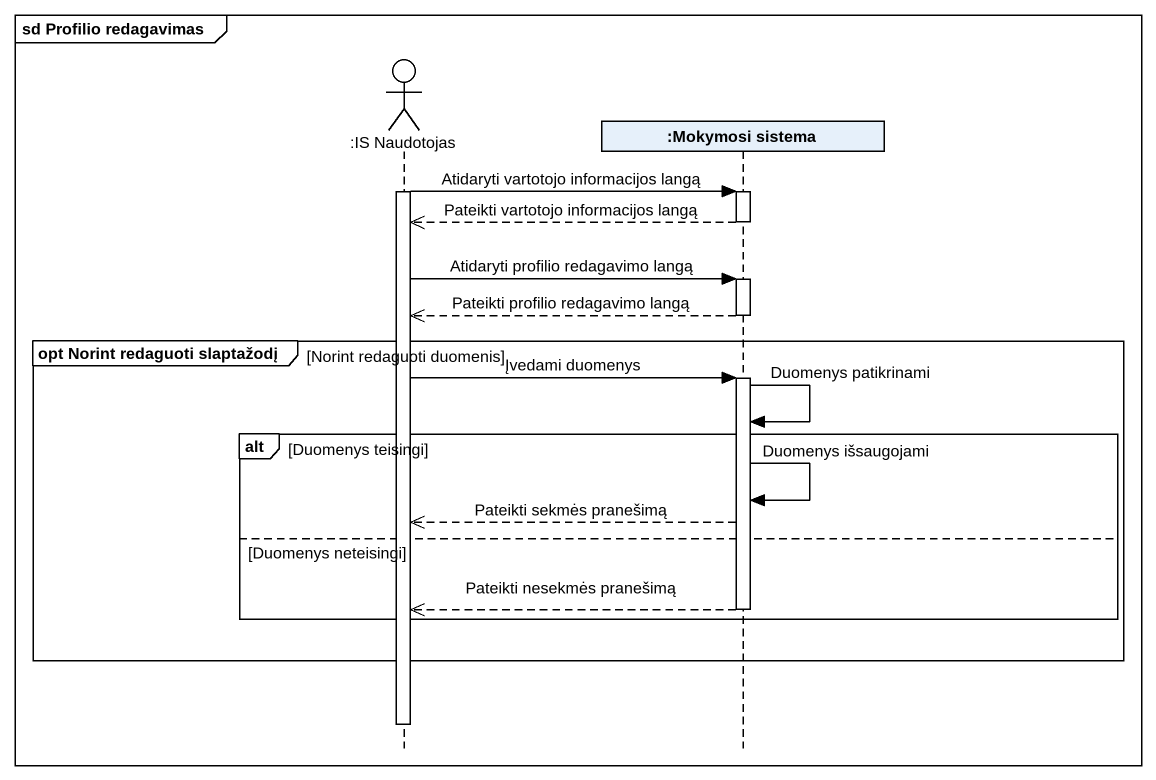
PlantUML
@startuml
mainframe sd Profilio redagavimas
hide footbox
actor ":IS Naudotojas" as IS_Naudotojas
participant ":Mokymosi sistema" as Mokymosi_sistema

activate IS_Naudotojas
IS_Naudotojas -> Mokymosi_sistema : Atidaryti vartotojo informacijos langą
activate Mokymosi_sistema
Mokymosi_sistema -->> IS_Naudotojas : Pateikti vartotojo informacijos langą
deactivate Mokymosi_sistema
IS_Naudotojas -> Mokymosi_sistema : Atidaryti profilio redagavimo langą
activate Mokymosi_sistema
Mokymosi_sistema -->> IS_Naudotojas : Pateikti profilio redagavimo langą
deactivate Mokymosi_sistema
group opt Norint redaguoti slaptažodį [Norint redaguoti duomenis]
  IS_Naudotojas -> Mokymosi_sistema : Įvedami duomenys
  activate Mokymosi_sistema
  Mokymosi_sistema -> Mokymosi_sistema : Duomenys patikrinami
  alt Duomenys teisingi
    Mokymosi_sistema -> Mokymosi_sistema : Duomenys išsaugojami
    Mokymosi_sistema -->> IS_Naudotojas : Pateikti sekmės pranešimą
  else Duomenys neteisingi
    Mokymosi_sistema -->> IS_Naudotojas : Pateikti nesekmės pranešimą
    deactivate Mokymosi_sistema
  end
end
deactivate IS_Naudotojas
@enduml
